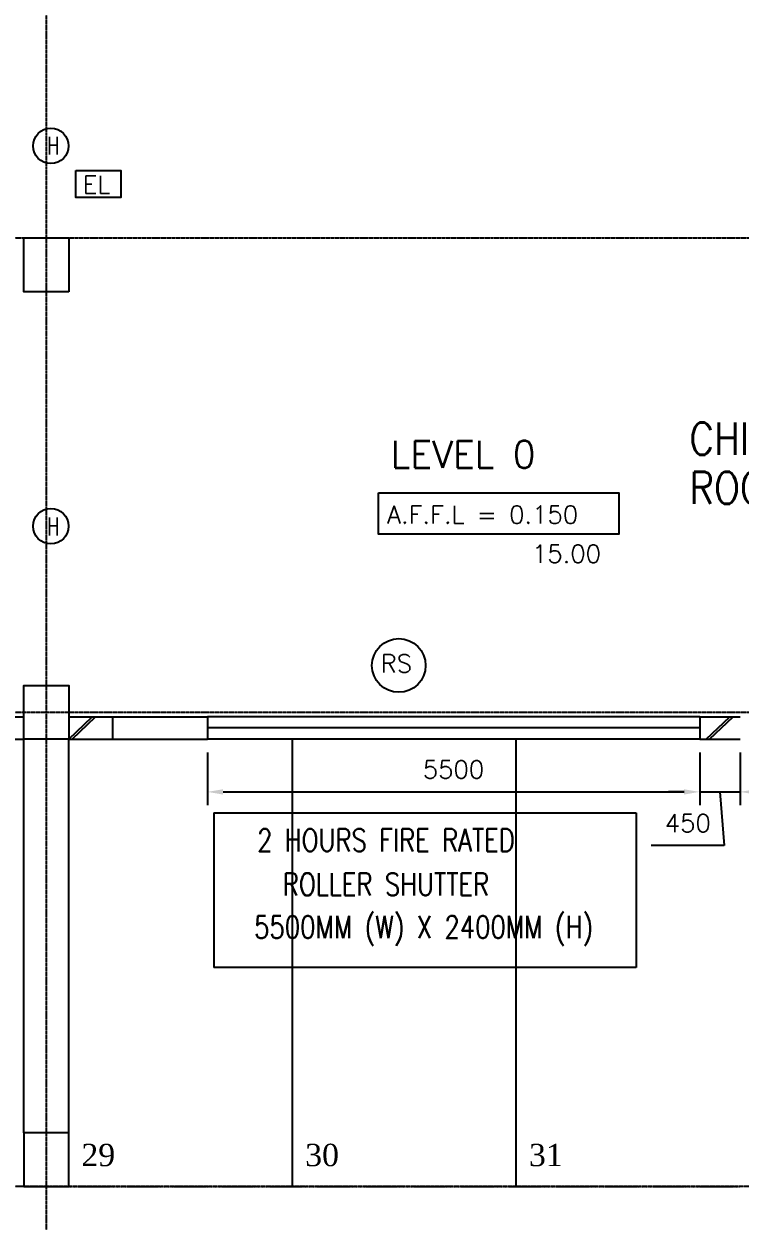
# Model space of a CAD drawing. Header units: millimetres. Extents: x -312260 to 194620, y -310600 to 21683.
# Drawn here: x -150350 to -142350, y -245970 to -232591 of the extents above; entities that cross this region are included whole.
import ezdxf
from ezdxf.enums import TextEntityAlignment as Align

# ---------------------------------------------------------------- set-up
doc = ezdxf.new("R2010")
doc.units = ezdxf.units.MM
doc.header["$LTSCALE"] = 5
doc.header["$MEASUREMENT"] = 0
doc.header["$PDMODE"] = 3
doc.linetypes.add('CENTER', pattern=[2, 1.25, -0.25, 0.25, -0.25])
doc.linetypes.add('DASHEDX2', pattern=[1.5, 1, -0.5])
for name, color, linetype in [('-ac', 2, 'Continuous'), ('-FF', 240, 'Continuous'), ('-TRENCH DETAIL', 73, 'Continuous'), ('col', 7, 'Continuous'), ('CP NUMBERING', 1, 'Continuous'), ('DIM', 7, 'Continuous'), ('DW-T', 7, 'Continuous'), ('EL & K', 10, 'Continuous'), ('GRID', 9, 'CENTER'), ('park L', 9, 'DASHEDX2'), ('wall', 2, 'Continuous')]:
    doc.layers.add(name, color=color, linetype=linetype)
doc.styles.add('CARPARK NO', font='TIMES.TTF', dxfattribs={"height": 200})
doc.styles.add('E', font='ROMANS.SHX', dxfattribs={"width": 0.9})
doc.styles.add('ROMS', font='romans.shx', dxfattribs={"width": 0.8, "height": 230})
doc.styles.add('S100', font='ROMANS.shx', dxfattribs={"height": 200})
doc.styles.add('STANDARDS', font='simplex.shx')
doc.styles.add('STYLE1', font='ROMANS.SHX', dxfattribs={"width": 0.8})
doc.dimstyles.new('S100', dxfattribs={"dimscale": 0, "dimtxt": 150, "dimasz": 175, "dimexe": 150, "dimexo": 150, "dimgap": 150, "dimtad": 1, "dimdec": 0, "dimzin": 0, "dimdsep": 46, "dimtxsty": 'S100', "dimcen": 0, "dimdle": 100, "dimclrd": 5, "dimclre": 5, "dimclrt": 1, "dimaunit": 1, "dimadec": 0, "dimazin": 0, "dimtfac": 1, "dimtdec": 0, "dimtofl": 0, "dimtmove": 1, "dimatfit": 3, "dimfxl": 1, "dimtolj": 1, "dimtzin": 0, "dimarcsym": 0})

# ---------------------------------------------------------------- blocks, each defined once
blk = doc.blocks.new('*D242')
at = {"layer": 'DEFPOINTS', "color": 0}
for p in [(-148300, -240583), (-142800, -240583), (-142800, -241173)]:
    blk.add_point(p, dxfattribs=at)
at = {"layer": 'DIM', "color": 5, "lineweight": -2}
for p, q in [((-148300, -240733), (-148300, -241323)), ((-142800, -240733), (-142800, -241323)), ((-148125, -241173), (-142975, -241173))]:
    blk.add_line(p, q, dxfattribs=at)
at = {"layer": 'DIM', "color": 5}
for points in [[(-148125, -241144), (-148125, -241203), (-148300, -241173)], [(-142975, -241144), (-142975, -241203), (-142800, -241173)]]:
    blk.add_solid(points, dxfattribs=at)
at = {"layer": 'DIM', "color": 1, "insert": (-145550, -240923), "char_height": 200, "attachment_point": 5, "style": 'S100'}
blk.add_mtext('\\A1;5500', dxfattribs=at)
blk = doc.blocks.new('*D243')
at = {"layer": 'DEFPOINTS', "color": 0}
for p in [(-142800, -240583), (-142350, -240583), (-142350, -241173)]:
    blk.add_point(p, dxfattribs=at)
at = {"layer": 'DIM', "color": 5, "lineweight": -2}
for p, q in [((-142800, -240733), (-142800, -241323)), ((-142350, -240733), (-142350, -241323)), ((-142975, -241173), (-143150, -241173)), ((-142800, -241173), (-142350, -241173)), ((-142575, -241173), (-142527, -241773)), ((-142175, -241173), (-142000, -241173)), ((-142527, -241773), (-143341, -241773))]:
    blk.add_line(p, q, dxfattribs=at)
at = {"layer": 'DIM', "color": 5}
for points in [[(-142975, -241144), (-142975, -241203), (-142800, -241173)], [(-142175, -241144), (-142175, -241203), (-142350, -241173)]]:
    blk.add_solid(points, dxfattribs=at)
at = {"layer": 'DIM', "color": 1, "insert": (-142934, -241523), "char_height": 200, "attachment_point": 5, "style": 'S100'}
blk.add_mtext('\\A1;450', dxfattribs=at)

msp = doc.modelspace()

# ---------------------------------------------------------------- linework, layer by layer
at = {"layer": '-FF', "color": 2}
for centre in [(-150049.3, -233953.8), (-150049.3, -238203.8)]:
    msp.add_circle(centre, 197.7, dxfattribs=at)
at = {"layer": '-TRENCH DETAIL', "color": 1}
for p, q in [((-148229.2, -241408.1), (-143509.1, -241408.1)), ((-148229.2, -241408.1), (-148229.2, -243137.6)), ((-143509.1, -241408.1), (-143509.1, -243137.6)), ((-143509.1, -243137.6), (-148229.2, -243137.6))]:
    msp.add_line(p, q, dxfattribs=at)
at = {"color": 1}
msp.add_lwpolyline([(-146390.2, -237832.6), (-143705, -237832.6), (-143705, -238294.6), (-146390.2, -238294.6)], close=True, dxfattribs=at)
at = {"layer": 'col', "color": 3}
for points in [[(-149849.5, -235582.8), (-150349.5, -235582.8), (-150349.5, -234982.8), (-149849.5, -234982.8)], [(-149849.5, -235582.8), (-150349.5, -235582.8), (-150349.5, -234982.8), (-149849.5, -234982.8)], [(-149849.5, -240582.8), (-150349.5, -240582.8), (-150349.5, -239982.8), (-149849.5, -239982.8)], [(-149849.5, -244982.8), (-150349.5, -244982.8), (-150349.5, -245582.8), (-149849.5, -245582.8)], [(-149849.5, -244982.8), (-150349.5, -244982.8), (-150349.5, -245582.8), (-149849.5, -245582.8)]]:
    msp.add_lwpolyline(points, close=True, dxfattribs=at)
at = {"layer": 'DW-T', "color": 1, "linetype": 'Continuous'}
msp.add_circle((-146161.8, -239760.3), 300, dxfattribs=at)
at = {"layer": 'EL & K', "color": 10}
msp.add_lwpolyline([(-149768.3, -234229.9), (-149268.3, -234229.9), (-149268.3, -234529.9), (-149768.3, -234529.9)], close=True, dxfattribs=at)
at = {"layer": 'GRID', "linetype": 'CENTER', "ltscale": 2}
for p, q in [((-150099.5, -259916.7), (-150099.5, -218055.5)), ((-197356.9, -234982.8), (-128471.1, -234982.8)), ((-197356.9, -240282.8), (-128471.1, -240282.8)), ((-128471.1, -245582.8), (-197356.9, -245582.8))]:
    msp.add_line(p, q, dxfattribs=at)
at = {"layer": 'park L'}
for p, q in [((-150349.5, -244982.8), (-150349.5, -240582.8)), ((-149849.5, -244982.8), (-149849.5, -240582.8)), ((-147349.5, -245582.8), (-147349.5, -240582.8)), ((-144849.5, -245582.8), (-144849.5, -240582.8))]:
    msp.add_line(p, q, dxfattribs=at)
at = {"layer": 'park L', "color": 8, "ltscale": 2}
msp.add_line((-149849.5, -245582.8), (-142349.5, -245582.8), dxfattribs=at)
at = {"layer": 'wall'}
for p, q in [((-154899, -240332.8), (-150349.5, -240332.8)), ((-152574.5, -240332.8), (-150349.5, -240332.8)), ((-149849.5, -240332.8), (-149449.5, -240332.8)), ((-149849.5, -240332.8), (-149449.5, -240332.8)), ((-149849.5, -240332.8), (-148299.5, -240332.8)), ((-149359.8, -240332.8), (-149359.8, -240582.8)), ((-148299.5, -240332.8), (-148299.5, -240582.8)), ((-142799.5, -240332.8), (-142799.5, -240582.8)), ((-142799.5, -240332.8), (-142349.5, -240332.8)), ((-157849.5, -240582.8), (-150349.5, -240582.8)), ((-149849.5, -240582.8), (-149449.5, -240582.8)), ((-149849.5, -240582.8), (-148299.5, -240582.8)), ((-142799.5, -240582.8), (-142349.5, -240582.8)), ((-142749.5, -240582.8), (-142349.5, -240582.8)), ((-142749.5, -240582.8), (-142349.5, -240582.8))]:
    msp.add_line(p, q, dxfattribs=at)
at = {"layer": 'wall', "color": 1}
for p, q in [((-142799.5, -240332.8), (-148299.5, -240332.8)), ((-142799.5, -240457.8), (-148299.5, -240457.8)), ((-142799.5, -240582.8), (-148299.5, -240582.8))]:
    msp.add_line(p, q, dxfattribs=at)
at = {"layer": 'wall', "color": 8}
for points in [[(-149849.5, -240582.8), (-149586.8, -240332.8)], [(-149811.9, -240582.8), (-149549.1, -240332.8)], [(-142726.9, -240582.8), (-142464.2, -240332.8)], [(-142689.3, -240582.8), (-142426.5, -240332.8)]]:
    msp.add_lwpolyline(points, dxfattribs=at)

# ---------------------------------------------------------------- texts
at = {"layer": '-ac', "style": 'STYLE1', "width": 0.85}
for s, p in [('CHILLER ', (-142915.6, -237406.5)), ('ROOM', (-142915.6, -237955.4))]:
    msp.add_text(s, height=360, dxfattribs=at).set_placement(p)
at = {"layer": '-FF', "color": 2, "style": 'STANDARDS', "width": 0.7}
for p in [(-150087.4, -234051.3), (-150087.4, -238306.3)]:
    msp.add_text('H', height=200, dxfattribs=at).set_placement(p)
at = {"layer": '-TRENCH DETAIL', "color": 1, "style": 'ROMS', "width": 0.8}
for s, p in [('2 HOURS FIRE RATED', (-146304.4, -241837.8)), ('ROLLER SHUTTER', (-146304.4, -242330.6)), ('5500MM (W) X 2400MM (H)', (-145883.6, -242808.8))]:
    msp.add_text(s, height=250, dxfattribs=at).set_placement(p, align=Align.CENTER)
at = {"color": 3, "style": 'S100'}
msp.add_text('LEVEL 0 ', height=300, rotation=0, dxfattribs=at).set_placement((-146252.2, -237550.8))
at = {"color": 2, "style": 'S100'}
msp.add_text('A.F.F.L = 0.150', height=200, rotation=0, dxfattribs=at).set_placement((-146292.3, -238174.4))
at = {"layer": 'CP NUMBERING', "style": 'CARPARK NO'}
for s, p in [('29', (-149707.9, -245356.2)), ('30', (-147207.9, -245356.2)), ('31', (-144707.9, -245356.2))]:
    msp.add_text(s, height=250, dxfattribs=at).set_placement(p)
at = {"layer": 'DEFPOINTS', "color": 2, "style": 'S100'}
msp.add_text('15.00', height=200, rotation=0, dxfattribs=at).set_placement((-144673.9, -238612.1))
at = {"layer": 'DW-T', "color": 7, "style": 'E'}
msp.add_text('RS', height=200, dxfattribs=at).set_placement((-146365, -239838.3))
at = {"layer": 'EL & K', "color": 10, "style": 'ROMS'}
msp.add_text('EL', height=200, dxfattribs=at).set_placement((-149692.5, -234487.3))

# ---------------------------------------------------------------- dimensions: what is measured, and where the dimension line sits
at = {"layer": 'DIM'}
dim = msp.add_linear_dim(base=(-142799.5, -241173.5), p1=(-148299.5, -240582.8), p2=(-142799.5, -240582.8), dimstyle='S100', override={"dimscale": 1}, dxfattribs=at)
dim.commit()
dim.dimension.update_dxf_attribs({"geometry": '*D242', "text_midpoint": (-145549.5, -240923.5)})
dim = msp.add_linear_dim(base=(-142349.5, -241173.5), p1=(-142799.5, -240582.8), p2=(-142349.5, -240582.8), dimstyle='S100', override={"dimscale": 1}, dxfattribs=at)
dim.commit()
dim.dimension.update_dxf_attribs({"geometry": '*D243', "text_midpoint": (-142676.8, -241773.4), "dimtype": 160})

doc.saveas('drawing.dxf')
